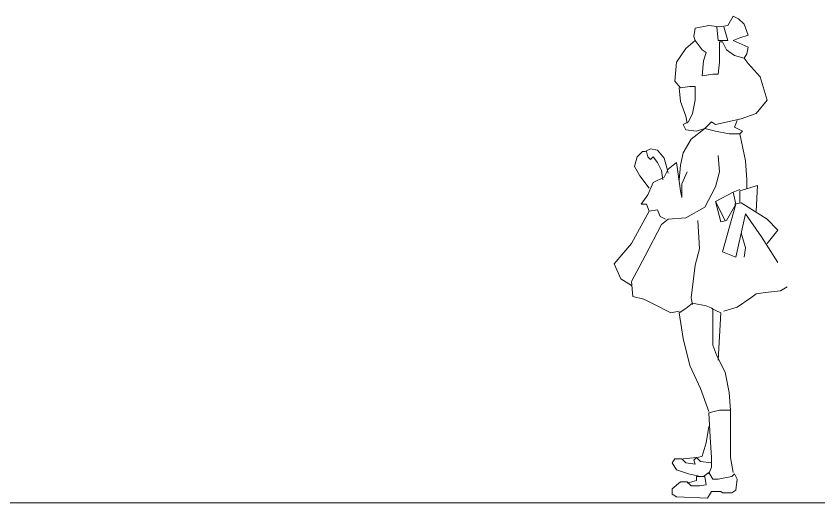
# Model space of a CAD drawing. Header units: metres. Extents: x -48 to 2360, y -1392 to 453.
# Drawn here: x 1321.487 to 1323.18, y 356.989 to 358.015 of the extents above; entities that cross this region are included whole.
import ezdxf

# ---------------------------------------------------------------- set-up
doc = ezdxf.new("R2010")
doc.units = ezdxf.units.M
doc.layers.get('0').update_dxf_attribs({"color": 200})
doc.layers.add('corte1', color=211, linetype='Continuous', lineweight=20)
doc.layers.add('corte3', color=215, linetype='Continuous', lineweight=5)

# ---------------------------------------------------------------- blocks, each defined once
blk = doc.blocks.new('niñ1')
at = {"linetype": 'Continuous'}
for p, q in [((0.0542, 1.0161), (0.0428, 0.9961)), ((0.0656, 1.0104), (0.0542, 1.0161)), ((0.0771, 0.999), (0.0656, 1.0104)), ((0.0856, 0.9761), (0.0771, 0.999)), ((-0.0257, 0.9904), (-0.0285, 0.9733)), ((0.0029, 0.9961), (-0.0257, 0.9904)), ((0.0257, 0.9933), (0.0029, 0.9961)), ((0.02, 0.9933), (0.0228, 0.9647)), ((0.0428, 0.9961), (0.0257, 0.9933)), ((0.0428, 0.9647), (0.0343, 0.9933)), ((-0.0285, 0.9733), (-0.0257, 0.9647)), ((0.0542, 0.9647), (0.0685, 0.9704)), ((0.0685, 0.9704), (0.0856, 0.9761)), ((-0.0457, 0.9476), (-0.0257, 0.9647)), ((-0.0257, 0.9647), (-0.0114, 0.9448)), ((0.0228, 0.9647), (0.0428, 0.9647)), ((0.0257, 0.9448), (0.0257, 0.9619)), ((0.0257, 0.9619), (0.0314, 0.9619)), ((0.0314, 0.9619), (0.04, 0.9448)), ((0.0856, 0.9505), (0.0542, 0.9647)), ((0.0828, 0.9362), (0.0856, 0.9505)), ((-0.0656, 0.9191), (-0.0457, 0.9476)), ((-0.0114, 0.9448), (-0.0029, 0.939)), ((-0.0029, 0.939), (-0.0086, 0.9219)), ((0.0257, 0.9191), (0.0257, 0.9448)), ((0.04, 0.9448), (0.0571, 0.9333)), ((0.0571, 0.9333), (0.0771, 0.9276)), ((0.0771, 0.9276), (0.0828, 0.9362)), ((-0.0685, 0.8791), (-0.0656, 0.9191)), ((-0.0086, 0.9219), (-0.0114, 0.8905)), ((0.0228, 0.8934), (0.0257, 0.9191)), ((0.0856, 0.9162), (0.0771, 0.9276)), ((0.1113, 0.8877), (0.0856, 0.9162)), ((-0.0114, 0.8905), (0.0114, 0.8934)), ((0.0114, 0.8934), (0.0228, 0.8934)), ((0.1256, 0.8391), (0.1113, 0.8877)), ((-0.0571, 0.8648), (-0.0685, 0.8791)), ((-0.0571, 0.8363), (-0.0599, 0.8648)), ((-0.0371, 0.8677), (-0.0571, 0.8648)), ((-0.0257, 0.8677), (-0.0371, 0.8677)), ((-0.0257, 0.8391), (-0.0257, 0.8677)), ((-0.0457, 0.8049), (-0.0571, 0.8363)), ((-0.0314, 0.8106), (-0.0257, 0.8391)), ((0.1028, 0.8106), (0.1256, 0.8391)), ((-0.0428, 0.7906), (-0.0457, 0.8049)), ((-0.04, 0.7935), (-0.0314, 0.8106)), ((0.0171, 0.7878), (0.0714, 0.7992)), ((0.0571, 0.7821), (0.0628, 0.7963)), ((0.0714, 0.7992), (0.1028, 0.8106)), ((-0.0514, 0.7878), (-0.04, 0.7935)), ((-0.0457, 0.7764), (-0.0514, 0.7878)), ((-0.0343, 0.7564), (-0.0057, 0.7792)), ((-0.0057, 0.7792), (-0.0228, 0.7735)), ((-0.0057, 0.7792), (0.0086, 0.7935)), ((-0.0057, 0.7792), (0.0171, 0.7735)), ((0.0086, 0.7935), (0.0171, 0.7878)), ((0.0742, 0.7735), (0.0571, 0.7821)), ((-0.0228, 0.7735), (-0.0457, 0.7764)), ((0.0171, 0.7735), (0.0457, 0.7678)), ((0.0457, 0.7678), (0.0685, 0.7678)), ((0.0685, 0.7678), (0.0742, 0.7735)), ((0.0685, 0.7678), (0.0799, 0.7107)), ((-0.0514, 0.7278), (-0.0343, 0.7564)), ((-0.137, 0.7307), (-0.1484, 0.7193)), ((-0.1313, 0.7307), (-0.137, 0.7307)), ((-0.1199, 0.7364), (-0.1313, 0.7307)), ((-0.1256, 0.7193), (-0.1284, 0.7307)), ((-0.1056, 0.7335), (-0.1199, 0.7364)), ((-0.0913, 0.7164), (-0.1056, 0.7335)), ((-0.1484, 0.7193), (-0.1541, 0.6993)), ((-0.1199, 0.7136), (-0.1256, 0.7193)), ((-0.1142, 0.7193), (-0.1199, 0.7136)), ((-0.1056, 0.7078), (-0.1142, 0.7193)), ((-0.0856, 0.6964), (-0.0913, 0.7164)), ((-0.0571, 0.7021), (-0.0514, 0.7278)), ((0.0257, 0.6879), (0.0228, 0.7221)), ((-0.1541, 0.6993), (-0.1427, 0.6793)), ((-0.097, 0.6907), (-0.1056, 0.7078)), ((-0.0828, 0.685), (-0.0856, 0.6964)), ((-0.0828, 0.6936), (-0.0656, 0.7078)), ((-0.0656, 0.7078), (-0.0599, 0.6679)), ((-0.0599, 0.6707), (-0.0571, 0.7021)), ((0.0799, 0.7107), (0.0828, 0.6707)), ((-0.1427, 0.6793), (-0.1227, 0.6536)), ((-0.0942, 0.6707), (-0.097, 0.6907)), ((-0.0913, 0.6765), (-0.0828, 0.6936)), ((-0.0542, 0.6622), (-0.0428, 0.6879)), ((0.0171, 0.6565), (0.0257, 0.6879)), ((-0.1256, 0.6393), (-0.1142, 0.665)), ((-0.1142, 0.665), (-0.0913, 0.6765)), ((-0.0599, 0.6679), (-0.0571, 0.6479)), ((-0.0542, 0.6336), (-0.0542, 0.6622)), ((0.0828, 0.6707), (0.0828, 0.6536)), ((-0.0571, 0.6479), (-0.0542, 0.6336)), ((-0.0057, 0.6137), (0.0171, 0.6565)), ((0.0542, 0.6451), (0.0171, 0.6251)), ((0.0685, 0.6508), (0.0542, 0.6451)), ((0.0542, 0.6451), (0.0599, 0.6194)), ((0.1056, 0.6593), (0.0685, 0.6479)), ((0.0685, 0.6479), (0.0685, 0.6222)), ((0.1028, 0.6051), (0.1056, 0.6593)), ((-0.1399, 0.6194), (-0.1256, 0.6393)), ((-0.1284, 0.6194), (-0.1399, 0.6194)), ((-0.1227, 0.6051), (-0.1284, 0.6194)), ((-0.0457, 0.5908), (-0.0057, 0.6137)), ((0.0285, 0.5823), (0.0171, 0.6251)), ((0.0171, 0.6251), (0.0371, 0.5851)), ((0.0314, 0.5195), (0.0599, 0.6194)), ((0.0599, 0.6194), (0.04, 0.5851)), ((0.0714, 0.6222), (0.0571, 0.6194)), ((0.0856, 0.6137), (0.0714, 0.6222)), ((0.1256, 0.588), (0.0856, 0.6137)), ((-0.1598, 0.5366), (-0.1227, 0.6051)), ((-0.1227, 0.6051), (-0.1056, 0.608)), ((-0.1056, 0.608), (-0.0999, 0.5937)), ((-0.0999, 0.5937), (-0.0885, 0.588)), ((0.0799, 0.5994), (0.0599, 0.5081)), ((0.1142, 0.5509), (0.0799, 0.5994)), ((-0.1313, 0.5109), (-0.097, 0.5766)), ((-0.097, 0.5766), (-0.0828, 0.588)), ((-0.0828, 0.588), (-0.0457, 0.5908)), ((-0.0171, 0.5252), (-0.02, 0.5851)), ((0.04, 0.5851), (0.0285, 0.5823)), ((0.1484, 0.5651), (0.1256, 0.588)), ((0.0799, 0.528), (0.0714, 0.5594)), ((0.1256, 0.5366), (0.1484, 0.5651)), ((0.1484, 0.4966), (0.1142, 0.5509)), ((-0.1969, 0.4938), (-0.1598, 0.5366)), ((-0.0257, 0.4909), (-0.0171, 0.5252)), ((0.0771, 0.5081), (0.0799, 0.528)), ((-0.1598, 0.4567), (-0.1313, 0.5109)), ((0.0599, 0.5081), (0.0314, 0.5195)), ((-0.1827, 0.4624), (-0.1969, 0.4938)), ((-0.0343, 0.4224), (-0.0257, 0.4909)), ((-0.1598, 0.4481), (-0.1827, 0.4624)), ((-0.157, 0.4253), (-0.1598, 0.4567)), ((0.1541, 0.4367), (0.1684, 0.4453)), ((-0.1341, 0.4196), (-0.157, 0.4253)), ((0.0913, 0.4224), (0.1028, 0.431)), ((0.1028, 0.431), (0.1227, 0.4338)), ((0.1227, 0.4338), (0.1541, 0.4367)), ((-0.1113, 0.4082), (-0.1341, 0.4196)), ((-0.0771, 0.391), (-0.1113, 0.4082)), ((-0.0457, 0.3996), (-0.0314, 0.411)), ((-0.0314, 0.4082), (-0.0343, 0.4224)), ((-0.0314, 0.411), (-0.0029, 0.4053)), ((0.0628, 0.4024), (0.0913, 0.4224)), ((-0.0599, 0.3939), (-0.0771, 0.391)), ((-0.0599, 0.391), (-0.0457, 0.3996)), ((-0.0514, 0.3368), (-0.0599, 0.391)), ((-0.0029, 0.4053), (0.0114, 0.3996)), ((0.0285, 0.391), (0.0086, 0.3996)), ((0.0114, 0.3996), (0.0114, 0.3482)), ((0.0228, 0.2911), (0.0285, 0.391)), ((0.0343, 0.3939), (0.0628, 0.4024)), ((0.0114, 0.3482), (0.0114, 0.3225)), ((-0.0371, 0.2797), (-0.0514, 0.3368)), ((0.0114, 0.3225), (0.02, 0.2997)), ((0.02, 0.2997), (0.0371, 0.2654)), ((-0.0143, 0.2312), (-0.0371, 0.2797)), ((0.0371, 0.2654), (0.0457, 0.2226)), ((0.0029, 0.1827), (-0.0143, 0.2312)), ((0.0457, 0.2226), (0.0485, 0.1855)), ((0.0257, 0.1855), (0.0029, 0.1798)), ((0.0029, 0.1798), (0.0057, 0.1284)), ((0.0485, 0.1855), (0.0257, 0.1855)), ((0.0485, 0.1513), (0.0485, 0.1855)), ((-0.0029, 0.117), (0.0029, 0.1513)), ((0.0485, 0.0856), (0.0485, 0.1513)), ((0.0057, 0.1284), (0.0086, 0.0856)), ((-0.0114, 0.0885), (-0.0029, 0.117)), ((-0.0514, 0.0828), (-0.0228, 0.0856)), ((-0.0285, 0.0799), (-0.0228, 0.0856)), ((-0.0228, 0.0856), (-0.0143, 0.0771)), ((-0.02, 0.0856), (-0.0114, 0.0885)), ((0.0086, 0.0856), (0.0086, 0.0656)), ((0.0542, 0.0542), (0.0485, 0.0856)), ((-0.0742, 0.0742), (-0.0685, 0.0828)), ((-0.0656, 0.0599), (-0.0742, 0.0742)), ((-0.0685, 0.0828), (-0.0542, 0.0828)), ((-0.0542, 0.0828), (-0.0457, 0.0742)), ((-0.0457, 0.0742), (-0.0257, 0.0714)), ((-0.0257, 0.0714), (-0.0285, 0.0799)), ((-0.0143, 0.0771), (0.0086, 0.0742)), ((-0.04, 0.0514), (-0.0656, 0.0599)), ((-0.0143, 0.0457), (-0.04, 0.0514)), ((0.0029, 0.0542), (-0.0086, 0.0457)), ((0.0086, 0.0656), (0.0029, 0.0514)), ((0.0114, 0.04), (0.0029, 0.0542)), ((0.0571, 0.0514), (0.0514, 0.0457)), ((0.0628, 0.04), (0.0571, 0.0514)), ((-0.0742, 0.02), (-0.0571, 0.0343)), ((-0.0571, 0.0343), (-0.0428, 0.0343)), ((-0.0228, 0.0371), (-0.0428, 0.0314)), ((-0.0428, 0.0343), (-0.0343, 0.0257)), ((-0.0057, 0.0457), (-0.0228, 0.0457)), ((-0.0228, 0.0457), (-0.0228, 0.0371)), ((-0.0029, 0.0285), (-0.0057, 0.0457)), ((0.0228, 0.04), (0.0114, 0.04)), ((0.0514, 0.0457), (0.0228, 0.04)), ((0.0599, 0.0171), (0.0628, 0.04)), ((-0.0742, 0.0086), (-0.0742, 0.02)), ((-0.0343, 0.0257), (-0.0171, 0.0257)), ((-0.0171, 0.0257), (-0.0029, 0.0285)), ((0.0514, 0.0114), (0.0599, 0.0171)), ((-0.0742, 0.0086), (-0.0656, 0.0029)), ((-0.0656, 0.0029), (0, 0)), ((0, 0), (0.0086, 0.0143)), ((0.0086, 0.0143), (0.0285, 0.0143)), ((0.0285, 0.0143), (0.0314, 0.0114)), ((0.0314, 0.0114), (0.0514, 0.0114))]:
    blk.add_line(p, q, dxfattribs=at)

msp = doc.modelspace()

# ---------------------------------------------------------------- linework, layer by layer
at = {"layer": 'corte1', "ltscale": 7, "transparency": 33554687}
msp.add_line((1313.2964, 356.9885), (1323.8599, 356.9885), dxfattribs=at)

# ---------------------------------------------------------------- block references
at = {"layer": 'corte3', "transparency": 33554687}
msp.add_blockref('niñ1', (1322.9445, 356.9985), dxfattribs=at)

doc.saveas('drawing.dxf')
